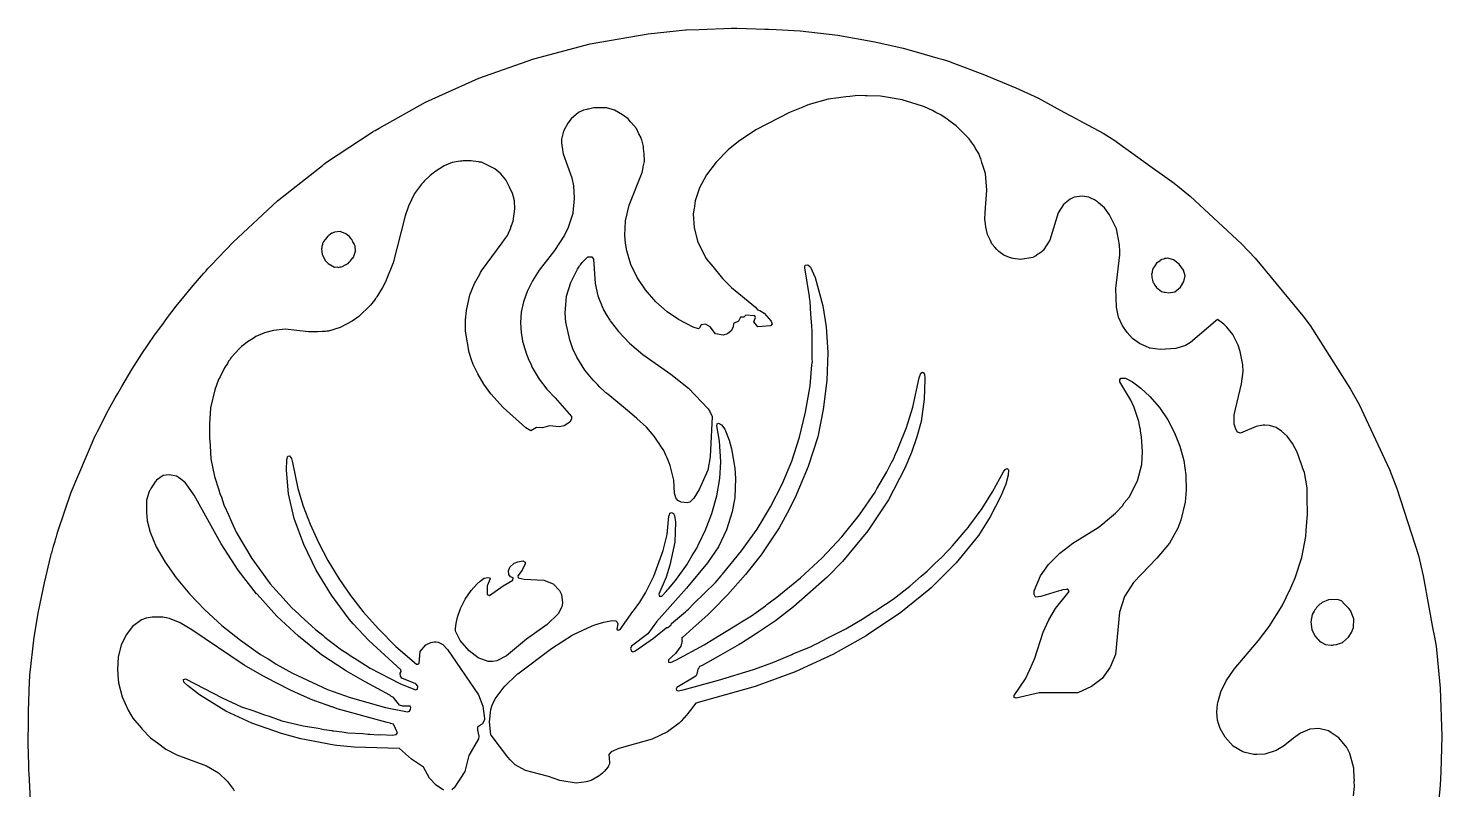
# Model space of a CAD drawing. Header units: millimetres. Extents: x 0 to 299, y 0 to 300.
# Drawn here: x 0.4 to 299.4, y 138.9 to 299.8 of the extents above; entities that cross this region are included whole.
import ezdxf

# ---------------------------------------------------------------- set-up
doc = ezdxf.new("R2010")
doc.units = ezdxf.units.MM
doc.layers.add('CUT', color=7, linetype='CONTINUOUS')

msp = doc.modelspace()

# ---------------------------------------------------------------- linework, layer by layer
at = {"layer": 'CUT'}
for points in [[(0.839, 136.686), (0.5587, 142.3455), (0.5443, 142.9104), (0.5303, 143.4619), (0.5149, 144.0631), (0.3987, 148.623), (0.4154, 153.604), (0.4261, 154.2555), (0.4302, 154.5076), (0.4351, 154.8057), (0.4458, 155.4551), (0.6626, 161.7585), (0.7294, 162.8327), (0.75, 163.0588), (1.6776, 171.0986), (2.5462, 176.5508), (3.861, 182.6163), (5.1969, 188.2898), (5.3298, 188.8546), (5.3379, 188.889), (5.3536, 188.9555), (5.7455, 190.378), (6.0593, 191.4081), (6.1475, 191.6977), (6.2515, 192.0389), (6.2616, 192.0722), (6.2622, 192.0743), (6.2677, 192.0923), (6.5393, 192.9837), (6.6749, 193.4288), (9.4697, 201.7624), (14.3311, 213.2041), (14.4348, 213.4122), (14.7597, 214.0639), (14.8909, 214.327), (15.0357, 214.6174), (17.2859, 219.055), (17.3623, 219.1899), (18.7788, 221.6894), (19.3187, 222.642), (20.1573, 224.1218), (22.2816, 227.7037), (24.3894, 230.9946), (27.116, 234.9338), (28.4122, 236.7336), (28.6211, 237.0236), (29.1857, 237.8076), (29.8395, 238.7155), (31.7183, 241.1074), (35.2896, 245.4787), (37.5452, 248.0863), (37.9325, 248.52), (38.4015, 249.0452), (38.5423, 249.2028), (39.0659, 249.7892), (43.715, 254.6277), (53.1345, 263.3594), (62.0111, 270.3658), (62.6369, 270.8549), (62.7874, 270.9653), (62.952, 271.086), (63.1478, 271.2297), (63.5194, 271.5023), (73.1593, 277.912), (73.3325, 278.013), (73.4286, 278.0691), (73.7649, 278.2652), (74.6081, 278.7571), (84.4547, 284.2094), (95.7272, 289.3043), (107.3586, 293.4098), (119.2866, 296.5189), (131.5451, 298.6525), (139.4421, 299.4807), (139.5977, 299.4926), (142.3283, 299.6152), (149.1768, 299.838), (150.3118, 299.8296), (154.3463, 299.7194), (156.2289, 299.6679), (157.0104, 299.6465), (158.5878, 299.6034), (163.6878, 299.2815), (171.6314, 298.3528), (179.4851, 297.0045), (185.482, 295.6229), (188.7352, 294.6947), (192.817, 293.53), (193.9383, 293.21), (195.0423, 292.8951), (196.3575, 292.4112), (202.3555, 290.1661), (209.3271, 287.2588), (213.964, 285.1142), (219.4792, 282.13), (222.111, 280.706), (222.6673, 280.405), (227.7578, 277.6506), (230.2641, 276.1124), (231.8761, 274.9513), (233.0967, 274.072), (237.1896, 271.1239), (242.7844, 267.0939), (246.1692, 264.3759), (257.0277, 254.2431), (259.927, 251.2408), (261.6201, 249.2048), (263.0188, 247.523), (264.3365, 245.9384), (270.0449, 239.0742), (271.602, 236.9762), (280.1353, 223.5293), (281.9048, 220.3227), (288.3634, 206.5348), (289.9022, 202.5787), (294.4652, 188.3661), (295.5029, 184.0669), (296.6955, 177.4814), (297.4764, 173.1699), (297.8468, 171.1246), (298.1974, 169.1887), (299.0702, 160.3543), (299.4009, 150.1904), (299.3153, 145.1845), (299.243, 142.6183), (299.0587, 139.8134), (298.4959, 133.7529)], [(280.7295, 137.5533), (280.9607, 139.5237), (280.909, 140.6874), (280.9291, 140.9012), (280.8847, 141.2351), (280.7865, 143.4484), (279.9467, 146.5019), (279.2981, 147.7903), (277.6377, 149.8523), (276.9713, 150.2855), (276.8834, 150.3748), (276.6788, 150.4756), (275.4244, 151.2909), (273.3984, 151.8272), (271.4669, 151.6729), (269.5226, 150.853), (268.5549, 150.1082), (268.3236, 149.9644), (265.9296, 148.0914), (264.3629, 147.1996), (261.9787, 146.415), (260.2661, 146.3124), (260.0653, 146.3231), (259.9494, 146.3293), (259.7615, 146.3392), (259.622, 146.3467), (257.8125, 146.7644), (257.3516, 146.9147), (255.309, 148.1157), (253.5938, 149.9649), (252.5503, 151.8435), (252.1998, 152.8677), (252.0004, 153.5452), (251.8788, 154.3644), (251.842, 155.298), (251.98, 156.9679), (252.1072, 157.5242), (252.6816, 159.5472), (253.8327, 161.9169), (255.5094, 164.387), (260.6754, 170.4189), (262.9254, 173.3886), (265.6564, 177.7523), (267.5126, 181.5245), (268.4066, 183.672), (269.775, 187.9903), (270.6374, 192.3978), (270.7414, 193.6795), (270.7521, 193.7418), (270.8775, 195.3578), (271.0235, 197.1583), (271.0221, 197.2227), (271.0228, 197.2309), (270.9639, 200.5876), (270.9474, 200.7396), (270.9056, 202.7069), (270.3375, 205.9085), (269.9729, 206.9467), (269.9451, 207.0818), (269.7238, 207.6561), (268.8066, 210.2678), (267.8058, 212.0965), (266.7038, 213.5893), (265.5352, 214.6986), (264.3588, 215.4293), (262.9753, 215.8853), (261.9878, 215.9256), (261.9027, 215.9374), (261.8953, 215.9359), (261.873, 215.9393), (261.8374, 215.9318), (261.6108, 215.941), (260.1587, 215.6516), (256.857, 214.2402), (256.2331, 214.4273), (255.8254, 215.0753), (255.5174, 216.1739), (255.4628, 218.1484), (257.077, 224.6626), (257.373, 227.2636), (257.3111, 228.7273), (256.7774, 231.5292), (256.3591, 232.8336), (255.191, 235.1367), (254.5596, 235.868), (253.9553, 236.6619), (253.7238, 236.8361), (253.3249, 237.298), (251.9395, 238.2967), (246.2219, 233.3839), (245.1661, 232.8077), (243.1286, 232.1486), (239.8664, 231.9594), (237.7341, 232.1944), (237.7006, 232.2061), (237.6728, 232.2159), (237.6172, 232.2354), (237.5451, 232.2607), (235.4595, 233.2078), (234.0194, 234.2728), (232.839, 235.5459), (231.8291, 237.0496), (231.0354, 238.8011), (230.5863, 240.898), (230.4923, 244.7977), (231.2794, 251.9622), (231.3276, 252.3337), (231.2922, 252.6347), (231.2679, 254.058), (230.6002, 257.4289), (229.1317, 260.4102), (228.0415, 261.8644), (226.8031, 262.9322), (226.7116, 263.0384), (226.5497, 263.1508), (226.1877, 263.463), (225.9253, 263.584), (225.7876, 263.6795), (225.3447, 263.8518), (224.7695, 264.1172), (223.3107, 264.3468), (221.6632, 264.1152), (220.7686, 263.7501), (219.368, 262.6227), (218.2853, 260.8028), (216.524, 255.0709), (215.064, 252.8758), (215.0469, 252.8565), (215.0329, 252.8407), (215.0293, 252.8366), (214.933, 252.7279), (214.6265, 252.4692), (213.6911, 251.8448), (213.6185, 251.7964), (213.5768, 251.7685), (213.4062, 251.6547), (212.8721, 251.3903), (210.2842, 250.9681), (208.7605, 251.1455), (208.0007, 251.3609), (206.7739, 251.8512), (205.689, 252.6552), (205.5175, 252.8359), (205.3687, 252.9926), (205.2653, 253.1015), (204.8457, 253.5434), (204.3051, 254.2054), (204.2645, 254.2844), (203.9503, 254.9568), (203.8875, 255.0912), (203.7988, 255.2811), (203.3322, 256.2799), (202.9269, 257.785), (202.8565, 258.499), (202.7736, 259.4918), (202.7878, 260.8738), (203.1626, 265.5932), (202.9237, 269.1135), (202.1303, 271.4518), (201.8848, 272.3044), (201.7575, 272.5506), (201.4755, 273.3818), (200.7837, 274.4348), (200.5433, 274.9001), (199.9227, 275.7454), (199.4356, 276.4869), (198.5242, 277.3986), (198.1824, 277.7716), (197.9728, 277.9501), (196.7102, 279.2131), (195.4258, 280.1198), (195.1533, 280.3519), (194.7516, 280.5957), (193.414, 281.5399), (192.3521, 282.0519), (191.711, 282.441), (189.9619, 283.2044), (189.5805, 283.3883), (185.2757, 284.7429), (180.6665, 285.4827), (177.8439, 285.5514), (177.5902, 285.5694), (177.4284, 285.5615), (175.8495, 285.6), (174.2007, 285.4045), (173.3608, 285.3637), (171.8196, 285.1223), (169.6017, 284.8595), (165.6236, 283.7529), (165.2508, 283.6006), (165.1334, 283.5676), (164.2396, 283.1875), (161.4059, 282.0299), (154.3033, 278.3898), (150.6282, 275.9096), (148.476, 274.1114), (145.9268, 271.5632), (143.8917, 268.8739), (142.4111, 266.1197), (141.4762, 263.3775), (141.2409, 261.6895), (141.2034, 261.5392), (141.2052, 261.434), (141.0854, 260.5742), (141.2299, 257.7055), (141.9801, 254.8392), (143.7633, 251.2418), (144.2575, 250.6343), (144.3554, 250.4451), (145.2002, 249.4755), (147.2743, 246.926), (149.1583, 245.0719), (154.2635, 240.8621), (154.6309, 240.3054), (155.1606, 240.1954), (156.0549, 239.6116), (157.5821, 237.9343), (157.782, 237.3612), (157.3789, 236.9041), (154.7584, 236.7284), (153.9006, 237.7659), (154.2052, 238.6982), (154.1011, 239.0235), (152.2084, 239.2065), (151.7668, 238.7639), (151.0283, 238.7869), (150.6347, 237.9255), (149.595, 237.4179), (149.5398, 236.6234), (149.099, 235.8814), (148.3383, 235.2809), (147.4196, 234.9846), (145.7753, 235.2323), (144.6665, 236.697), (143.6831, 237.2838), (142.726, 237.1709), (142.4233, 236.4869), (142.1542, 236.3382), (141.039, 236.6411), (137.9228, 238.2728), (135.543, 239.8985), (133.1799, 242.047), (130.9373, 244.5645), (129.1869, 247.1633), (127.8692, 249.8884), (127.0183, 252.7955), (126.7411, 254.4276), (126.592, 256.0263), (126.592, 256.0277), (126.592, 256.0296), (126.592, 256.0364), (126.592, 256.0538), (126.741, 259.1511), (127.5017, 262.4441), (130.2522, 269.379), (130.3789, 269.9996), (130.4864, 270.4459), (130.4918, 270.5528), (130.7209, 271.6753), (130.6904, 273.4498), (130.638, 273.7461), (130.635, 273.9404), (130.5549, 274.3274), (130.5393, 274.8548), (130.2493, 275.9454), (130.1988, 276.2313), (130.1407, 276.3542), (130.0555, 276.6746), (129.5795, 277.5398), (129.0496, 278.6594), (127.931, 279.9271), (127.8291, 280.0529), (127.7827, 280.0952), (127.2788, 280.6662), (126.1333, 281.5515), (124.3747, 282.5388), (122.7427, 283.0314), (120.0227, 283.0298), (118.931, 282.7707), (118.6648, 282.727), (118.582, 282.6879), (117.8366, 282.5109), (116.8241, 282.0197), (115.2403, 280.7179), (114.5072, 279.7997), (113.6242, 278.0613), (113.2167, 276.4267), (113.211, 275.5427), (113.2555, 275.2219), (113.2409, 275.0789), (113.39, 274.2538), (113.4815, 273.5949), (113.539, 273.429), (113.54, 273.4232), (113.5729, 273.3309), (115.3531, 268.1934), (115.7207, 266.5188), (115.9014, 263.9482), (115.9014, 263.9218), (115.9014, 263.9208), (115.9014, 263.8957), (115.9014, 263.88), (115.605, 260.8436), (115.5782, 260.6958), (114.6377, 257.7279), (113.8622, 256.1163), (111.7097, 252.858), (108.4952, 248.679), (107.0592, 246.4224), (106.5271, 245.3465), (106.489, 245.2864), (106.4547, 245.2001), (105.9591, 244.1977), (105.145, 241.9918), (104.6758, 239.8349), (104.5018, 237.6756), (104.6533, 235.465), (104.81, 234.6734), (104.949, 233.7257), (105.0881, 233.2685), (105.0977, 233.2205), (105.1818, 232.9609), (105.7871, 230.9718), (105.9395, 230.6225), (106.1247, 230.0509), (106.8184, 228.5715), (106.8755, 228.4766), (107.0144, 228.158), (108.4513, 225.6435), (110.1276, 223.5182), (111.8743, 221.6955), (115.2901, 217.7911), (115.3304, 217.1844), (114.9408, 216.545), (113.7609, 215.7779), (112.711, 215.5863), (110.6491, 215.8249), (109.1532, 215.4099), (107.9035, 215.4339), (106.7345, 214.7486), (105.652, 215.3653), (100.8561, 219.6516), (98.2179, 222.5349), (96.7408, 224.588), (95.4756, 226.7603), (94.5396, 228.7659), (94.1812, 229.7403), (93.6481, 231.3138), (92.8822, 235.7938), (92.8786, 235.9055), (92.8773, 235.9476), (92.872, 236.1114), (92.8636, 236.3738), (92.8853, 238.2107), (93.0703, 240.1496), (93.8286, 243.4744), (94.8238, 245.8649), (95.8986, 247.8662), (96.0956, 248.21), (96.2926, 248.5539), (100.6729, 254.4662), (101.1178, 255.16), (101.8059, 256.0566), (102.4645, 257.6431), (102.4517, 257.741), (102.4943, 257.8507), (102.5874, 258.0504), (102.6068, 258.1401), (102.9754, 259.0884), (103.3579, 261.6834), (103.243, 263.358), (103.1188, 263.8743), (103.1194, 263.9147), (103.0848, 264.0156), (102.8619, 264.9416), (102.1985, 266.2683), (102.1716, 266.3429), (102.1389, 266.3875), (101.4242, 267.8168), (100.3699, 269.047), (99.1093, 270.1024), (96.279, 271.5434), (95.8286, 271.5697), (95.6544, 271.6245), (94.498, 271.728), (94.1229, 271.8), (92.4265, 271.8), (92.142, 271.7463), (92.1361, 271.7457), (91.8122, 271.7411), (91.3456, 271.6531), (90.0513, 271.5015), (88.3871, 270.7693), (86.3749, 269.515), (86.0609, 269.2241), (85.3963, 268.7472), (84.1338, 267.5389), (83.924, 267.2445), (83.5485, 266.8967), (82.0701, 264.8811), (80.838, 262.2368), (80.1538, 260.1818), (77.6118, 250.2833), (76.1243, 246.5611), (76.0324, 246.3496), (76.0036, 246.2833), (75.9779, 246.2242), (75.9705, 246.2073), (75.3395, 245.0535), (74.1296, 243.0687), (74.0685, 242.9825), (73.9668, 242.8389), (73.8856, 242.7242), (73.6268, 242.3588), (72.7963, 241.3281), (70.3077, 238.9064), (68.9429, 237.9385), (66.3457, 236.5652), (63.9285, 235.8215), (63.724, 235.7928), (63.5286, 235.7793), (63.2815, 235.7622), (62.6007, 235.7153), (61.6684, 235.6509), (59.6581, 235.6711), (54.7522, 236.2388), (52.2654, 235.9777), (50.4008, 235.4473), (48.5417, 234.6659), (48.0022, 234.2961), (46.7893, 233.5826), (46.0045, 232.9266), (45.483, 232.5691), (45.2337, 232.2822), (44.9886, 232.0774), (43.3465, 230.2224), (43.0325, 229.7501), (42.7827, 229.4627), (42.5114, 228.9663), (41.929, 228.0902), (40.9806, 226.165), (40.6575, 225.5737), (39.8577, 223.4366), (38.915, 219.5793), (38.705, 216.1319), (38.756, 214.9956), (38.7349, 213.7744), (38.7693, 213.3434), (38.7674, 213.0946), (38.8253, 212.6414), (38.9089, 211.5924), (39.034, 208.8072), (39.8009, 205.1205), (40.7437, 202.2659), (40.9334, 201.5159), (41.2553, 200.7167), (41.7827, 199.1194), (42.8069, 196.8636), (43.168, 195.9671), (43.4789, 195.3836), (44.4096, 193.3338), (47.6924, 187.7568), (51.6029, 182.4167), (53.5065, 180.2998), (53.6027, 180.1794), (53.7865, 179.9884), (56.1091, 177.4054), (57.7274, 175.8939), (58.1402, 175.465), (58.7947, 174.897), (61.1265, 172.719), (62.6795, 171.5255), (63.1259, 171.1381), (64.0819, 170.4478), (66.6784, 168.4525), (68.1187, 167.5329), (68.4967, 167.26), (69.9559, 166.36), (72.7086, 164.6025), (79.0301, 161.3234), (82.3148, 159.9909), (82.7366, 160.1103), (82.7861, 160.7388), (82.3674, 161.2784), (79.3943, 162.4464), (79.151, 162.8867), (79.1034, 163.5262), (79.249, 163.8641), (79.2078, 164.2179), (72.4442, 170.4142), (69.1572, 173.9329), (68.2502, 174.9372), (64.5241, 179.9822), (61.3102, 185.2654), (58.6662, 190.6995), (56.6679, 196.1822), (55.4465, 201.4254), (55.0201, 206.43), (55.1165, 208.6999), (55.3325, 209.3679), (55.6624, 209.465), (56.0997, 208.9239), (56.3281, 208.0703), (57.4424, 202.5701), (58.5745, 198.8486), (60.0082, 194.9985), (61.7678, 191.1525), (63.7983, 187.3019), (66.0684, 183.5098), (68.5463, 179.8989), (71.2317, 176.4682), (74.4811, 172.8618), (78.1879, 169.1555), (82.5307, 165.4277), (82.8598, 165.4062), (83.0907, 165.6511), (83.3324, 168.1219), (84.4997, 169.4763), (85.5487, 170.0165), (86.2809, 170.1292), (86.6808, 170.1606), (87.1338, 170.0979), (88.0957, 169.5748), (89.0484, 168.5266), (95.6399, 158.9384), (96.5335, 156.5378), (96.9027, 153.9545), (96.8978, 153.8373), (96.897, 153.8184), (96.8968, 153.8138), (96.8927, 153.7174), (96.4628, 152.8349), (95.4423, 152.0695), (95.4055, 151.4823), (95.7276, 150.2324), (95.66, 149.6389), (93.5916, 146.1262), (92.7472, 142.6988), (90.4801, 139.3081), (90.0139, 138.8202)], [(88.2511, 138.7782), (86.6588, 139.8252), (85.25, 141.3039), (84.0239, 143.625), (81.4486, 145.3391), (78.9286, 147.611), (69.3117, 147.905), (65.6743, 148.2476), (65.0852, 148.3115), (58.0318, 149.6146), (53.9935, 150.7294), (47.6925, 152.9203), (42.206, 155.4685), (36.6349, 158.9309), (34.0622, 160.875), (33.3371, 161.6448), (33.2415, 162.1995), (33.638, 162.3166), (41.3926, 158.3052), (45.5039, 156.4151), (48.0932, 155.5188), (50.3668, 154.6859), (51.3445, 154.3934), (54.0155, 153.4688), (58.5468, 152.3584), (61.7221, 151.8676), (63.0039, 151.5862), (64.5974, 151.3749), (64.7358, 151.3472), (64.9915, 151.3227), (66.7935, 151.0837), (67.9919, 150.8985), (71.1929, 150.7267), (72.2156, 150.6284), (72.6286, 150.6346), (74.4428, 150.5093), (74.8599, 150.5299), (77.4776, 150.3893), (78.204, 150.5301), (78.4797, 150.8785), (77.6925, 152.6994), (77.0062, 152.8894), (76.9734, 152.9153), (76.3141, 153.081), (65.7457, 156.0064), (64.901, 156.2935), (64.8743, 156.3026), (64.8632, 156.3064), (64.654, 156.3774), (64.6099, 156.3924), (63.6434, 156.721), (63.542, 156.7555), (63.42, 156.7969), (61.0001, 157.6737), (60.9935, 157.6762), (60.9826, 157.6803), (60.8743, 157.7209), (60.6011, 157.8234), (56.9147, 159.4481), (55.5571, 160.0824), (50.7595, 162.5202), (49.3887, 163.3003), (46.0541, 165.2341), (34.997, 172.6647), (32.5492, 174.1261), (30.2707, 175.0993), (28.886, 175.3553), (28.6274, 175.3552), (28.6208, 175.3565), (28.5835, 175.3551), (26.5913, 175.354), (25.3675, 175.1563), (24.3817, 174.7699), (22.4746, 173.3649), (21.0753, 171.6187), (20.0353, 169.4091), (19.4234, 166.9641), (19.2497, 164.2817), (19.3389, 163.3397), (19.339, 163.1889), (19.371, 163.0007), (19.5159, 161.4711), (20.2673, 158.5409), (21.5093, 155.6752), (22.5358, 154.0074), (24.2755, 151.9405), (24.4805, 151.6791), (26.2831, 149.8766), (27.7561, 148.7915), (29.4913, 147.4639), (31.8522, 146.2676), (38.0955, 143.9381), (40.6464, 142.4284), (42.5332, 140.6313), (43.8143, 138.8991), (43.9659, 138.6443)]]:
    msp.add_lwpolyline(points, dxfattribs=at)
for points in [[(69.0296, 251.2672), (69.1735, 251.4321), (69.5899, 252.7178), (69.5291, 253.7742), (69.3917, 254.0545), (69.3703, 254.2584), (69.0659, 254.7199), (69.0012, 254.852), (68.9813, 254.9215), (68.9377, 254.9815), (68.8449, 255.1712), (68.6846, 255.3302), (68.4515, 255.6512), (68.4061, 255.72), (67.8992, 256.1094), (67.6002, 256.4061), (66.3613, 256.8909), (65.1709, 256.7634), (64.7323, 256.5064), (64.6477, 256.4992), (64.3658, 256.2917), (63.964, 256.0563), (63.8265, 255.8949), (63.6351, 255.7541), (63.6074, 255.7132), (63.5984, 255.7069), (63.2055, 255.1659), (62.8513, 254.7499), (62.7292, 254.4172), (62.6579, 254.312), (62.6195, 254.1182), (62.471, 253.7135), (62.4852, 253.4409), (62.4447, 253.2366), (62.5291, 252.5959), (62.5562, 252.0759), (63.2205, 250.7679), (63.8452, 250.0835), (65.2103, 249.3709), (65.7783, 249.3763), (66.0445, 249.2916), (66.3594, 249.3818), (66.6585, 249.3846), (66.9852, 249.5608), (67.022, 249.5714), (67.0934, 249.6193), (67.5823, 249.883), (67.7182, 249.9141), (67.846, 250.0253), (67.8633, 250.0346), (67.8778, 250.0407), (67.8828, 250.0451), (68.0352, 250.1273), (68.2508, 250.3745), (68.34, 250.4543), (68.4008, 250.495), (68.4394, 250.5416), (68.519, 250.6109), (68.5596, 250.6866), (69.0212, 251.2435)], [(116.4465, 230.3198), (115.6286, 232.0727), (114.9512, 233.9515), (114.1385, 237.729), (113.9894, 239.6107), (114.2626, 243.1955), (115.1649, 246.0886), (116.5538, 248.9033), (116.8406, 249.3383), (116.9913, 249.5421), (117.1072, 249.6989), (117.2255, 249.8591), (117.5618, 250.314), (118.7866, 251.5196), (119.5955, 251.5254), (119.9425, 251.0382), (120.3098, 245.8819), (120.8966, 243.2472), (121.9203, 240.6699), (122.0199, 240.4989), (122.0812, 240.3458), (122.8095, 239.1437), (123.3978, 238.1341), (123.5143, 237.9807), (123.5467, 237.9271), (123.7013, 237.7342), (125.2393, 235.708), (127.617, 233.2685), (130.4196, 230.9084), (136.361, 226.7055), (140.031, 223.7479), (144.217, 219.387), (144.5844, 218.8615), (145.0689, 217.7748), (144.6416, 209.2293), (144.1581, 206.4106), (142.307, 202.3665), (141.2029, 200.5049), (140.3417, 199.6756), (139.7684, 199.5412), (138.5394, 199.6983), (137.8351, 200.0067), (137.3735, 200.5904), (137.1008, 201.5452), (136.9449, 204.2993), (136.2039, 207.4241), (135.9605, 207.9783), (135.5503, 209.0526), (135.2441, 209.6093), (134.8272, 210.5584), (134.2193, 211.4718), (133.8893, 212.0715), (133.4954, 212.5595), (132.8113, 213.5875), (131.1498, 215.4896), (129.1219, 217.3693), (127.5505, 218.6543), (124.2438, 221.4126), (122.9892, 222.4591), (122.5983, 222.7852), (122.3095, 223.0261), (121.3041, 223.9648), (120.7848, 224.53), (120.6752, 224.6493), (120.5021, 224.8377), (119.927, 225.4636), (118.1523, 227.5667)], [(238.7032, 249.6214), (238.6371, 249.5565), (238.6101, 249.491), (238.321, 249.0861), (238.1778, 248.4423), (238.1348, 248.3377), (238.1291, 248.2232), (238.0392, 247.8185), (238.0931, 247.489), (238.076, 247.1403), (238.2368, 246.6123), (238.2953, 246.255), (238.3928, 246.0995), (238.4115, 246.0381), (238.7299, 245.562), (239.0622, 245.0323), (240.1433, 244.1972), (240.6854, 244.0881), (240.8058, 244.0357), (240.9999, 244.0248), (241.6027, 243.9035), (242.9195, 244.1399), (244.1399, 245.0925), (244.8551, 246.315), (245.0972, 247.4886), (244.7745, 248.7174), (243.889, 249.9633), (243.3217, 250.405), (243.2797, 250.4472), (243.2512, 250.4599), (242.6647, 250.9166), (241.495, 251.2612), (241.0815, 251.1709), (240.7905, 251.1633), (240.5863, 251.0628), (240.2171, 250.9822), (239.8569, 250.7221), (239.8365, 250.7172), (239.7846, 250.6698), (239.7773, 250.6646), (239.7553, 250.6537), (239.7357, 250.6345), (239.0973, 250.1735)], [(125.1243, 173.979), (124.9282, 172.8386), (125.2071, 172.5939), (125.5908, 172.7222), (128.3053, 176.5185), (128.3723, 176.5921), (128.4133, 176.6696), (129.7406, 178.5258), (130.9352, 180.4688), (132.7194, 184.0393), (134.7139, 189.4603), (135.5468, 192.8286), (135.9132, 196.7067), (135.9277, 196.7505), (135.9634, 196.8582), (136.0113, 197.0023), (136.1054, 197.2859), (136.1379, 197.3496), (136.4637, 197.5051), (136.864, 197.2871), (137.0848, 196.8596), (137.3359, 195.439), (137.1849, 191.1816), (136.133, 186.3743), (135.3171, 183.8369), (133.8037, 180.1909), (133.8977, 179.8), (134.4504, 179.7981), (135.3208, 180.7935), (135.6265, 181.124), (135.8123, 181.3557), (137.3402, 183.1032), (139.7144, 186.4385), (140.871, 188.3896), (141.2221, 188.9215), (141.4741, 189.4071), (141.7998, 189.9566), (142.3504, 191.0961), (142.8911, 192.1383), (143.1184, 192.6855), (143.5568, 193.5929), (144.9754, 197.2871), (146.0473, 201.0038), (146.6748, 204.665), (146.9148, 208.1752), (146.6199, 212.5235), (146.0789, 215.7926), (146.1357, 216.1973), (146.4403, 216.3918), (147.056, 216.0422), (147.7155, 215.1099), (148.6671, 212.7924), (149.1894, 210.9183), (149.8502, 206.8239), (150, 204.6828), (149.8767, 200.6389), (149.3065, 197.6091), (148.074, 193.8186), (146.4061, 190.24), (144.0577, 186.8085), (139.6202, 181.4716), (133.2611, 174.3968), (131.4616, 171.8157), (127.9903, 169.2402), (127.8008, 168.7088), (128.0094, 168.143), (128.3186, 168.003), (128.7296, 168.1604), (132.6589, 170.91), (135.3375, 173.1166), (135.4257, 173.1548), (135.6614, 173.1989), (136.4097, 173.7078), (136.4954, 173.999), (138.5829, 175.7901), (139.4456, 176.5008), (139.6855, 176.7362), (140.073, 177.0687), (141.138, 178.1613), (145.7491, 182.6856), (146.9412, 184.1152), (146.9635, 184.1381), (147.2204, 184.45), (151.3062, 189.3501), (154.5912, 193.9808), (157.4127, 198.6436), (159.8732, 203.4452), (161.901, 208.3389), (163.5629, 213.4135), (164.8481, 218.6986), (165.8081, 224.2778), (166.1512, 228.6752), (166.284, 229.4152), (166.223, 229.8424), (166.2153, 231.4517), (166.2528, 232.0962), (166.2033, 233.9946), (166.1942, 235.8958), (166.128, 236.8811), (166.1047, 237.7742), (165.9587, 239.3994), (165.7768, 242.1051), (165.6413, 242.9322), (165.6253, 243.1101), (164.6375, 249.1926), (164.6387, 249.3274), (164.766, 249.7454), (165.2989, 249.8682), (165.7511, 249.4942), (165.865, 249.3331), (166.8634, 247.165), (168.4627, 241.2021), (169.1873, 236.734), (169.5169, 231.2917), (169.3061, 225.349), (168.5849, 219.2554), (167.4118, 213.4863), (165.4062, 207.1702), (162.6157, 200.6267), (160.9575, 197.3702), (159.215, 194.2469), (155.4438, 188.5001), (152.1381, 184.3516), (148.4116, 180.1147), (145.1385, 176.8168), (144.1902, 175.8959), (141.0072, 173.0303), (138.7643, 171.0803), (138.7545, 171.0312), (138.6847, 171.0138), (138.6847, 170.4749), (138.6994, 170.4533), (138.408, 169.2473), (137.2978, 167.6839), (135.8191, 166.3463), (135.8517, 165.8556), (136.234, 165.7438), (137.3851, 166.2881), (143.3979, 169.5184), (145.4264, 170.7635), (150.84, 174.0611), (151.2434, 174.3344), (153.3937, 175.6544), (156.3357, 177.7836), (156.4995, 177.8946), (156.6502, 178.0113), (158.7825, 179.5546), (163.7712, 183.6461), (168.3409, 187.9161), (172.4919, 192.3643), (176.2243, 196.991), (179.5382, 201.7957), (179.9166, 202.4776), (182.0461, 206.0926), (182.9269, 207.9022), (183.4836, 208.9052), (183.8821, 209.8644), (184.1975, 210.5122), (184.5464, 211.4629), (186.2035, 215.4508), (187.5462, 219.7799), (188.8354, 225.921), (189.1899, 226.8983), (189.5652, 227.1124), (189.6024, 227.0941), (189.6328, 227.0791), (189.6408, 227.0751), (189.6848, 227.0534), (189.9716, 226.7088), (189.9821, 226.6839), (190.0016, 226.5155), (190.0389, 226.058), (190.0415, 226.0267), (190.0483, 225.9433), (190.075, 225.6171), (189.9311, 221.4325), (189.2712, 216.7206), (188.3917, 213.4452), (187.2488, 210.1396), (185.8465, 206.8277), (182.354, 200.1437), (178.0006, 193.6005), (172.627, 187.118), (169.4146, 183.8165), (162.2769, 177.5496), (158.4356, 174.6094), (154.4489, 171.882), (151.0636, 169.7511), (151.0288, 169.7313), (150.9666, 169.6957), (150.7951, 169.5978), (146.8247, 167.3296), (142.9446, 165.1552), (142.4246, 164.8987), (142.249, 164.6106), (142.249, 164.5894), (142.056, 164.3873), (141.8523, 163.3316), (141.5793, 162.8954), (137.6169, 160.467), (137.4615, 160.2142), (137.5529, 159.8955), (137.8566, 159.7626), (138.9098, 159.9936), (146.4114, 162.0261), (153.8454, 164.2949), (157.9219, 165.7934), (161.7985, 167.4174), (161.9274, 167.4675), (162.158, 167.568), (165.8426, 169.1116), (166.7765, 169.5804), (167.2611, 169.7916), (169.521, 170.9581), (173.329, 172.8697), (176.8268, 174.9021), (179.2148, 176.4573), (179.7463, 176.7792), (180.1398, 177.0597), (183.3341, 179.1401), (186.9158, 181.8852), (189.2717, 184.0336), (190.5281, 185.0793), (192.1249, 186.6353), (193.7119, 188.0825), (194.6708, 189.1162), (195.2082, 189.6398), (195.8765, 190.4158), (196.7858, 191.3961), (198.3217, 193.2554), (199.2963, 194.387), (199.5356, 194.7248), (199.6078, 194.8121), (202.1732, 198.3013), (204.395, 201.8141), (206.6787, 206.0756), (207.0293, 206.5769), (207.4551, 206.7806), (207.769, 206.493), (207.705, 205.3798), (207.158, 203.4412), (206.141, 200.9588), (203.8881, 196.5712), (201.4287, 192.6405), (196.7161, 186.8736), (191.3652, 181.5518), (191.0033, 181.2345), (190.9709, 181.2061), (190.905, 181.1483), (190.8823, 181.1284), (184.9531, 176.3129), (178.154, 171.7325), (177.6223, 171.4224), (170.6142, 167.4821), (162.6373, 163.7921), (154.1526, 160.6627), (141.5984, 157.1862), (139.9195, 154.9815), (139.1907, 154.1444), (139.1776, 154.1294), (138.9783, 153.9005), (138.5063, 153.3583), (138.1225, 152.9754), (135.6095, 151.0905), (132.3967, 149.5888), (125.3239, 147.5599), (123.7379, 146.8999), (123.1772, 146.337), (123.3499, 144.6328), (123.351, 144.6032), (123.3523, 144.5665), (123.3532, 144.5428), (123.3536, 144.5293), (123.317, 144.3557), (123.2124, 144.0815), (123.1571, 143.9366), (123.0811, 143.7374), (123.0802, 143.7352), (122.2312, 142.7456), (121.8689, 142.3721), (121.1859, 141.7942), (119.4478, 140.8352), (118.4136, 140.5117), (116.3185, 140.2723), (112.8381, 140.7932), (110.4238, 141.6657), (105.616, 142.9715), (103.3691, 144.1322), (102.4898, 145.0685), (102.4443, 145.117), (102.35, 145.2175), (101.8618, 145.7373), (98.3216, 150.3867), (98.2778, 150.4794), (97.9445, 153.2442), (98.2482, 155.8373), (98.5394, 156.7782), (99.1536, 158.0591), (100.8289, 160.3659), (101.1788, 160.7629), (103.6991, 163.1805), (103.7775, 163.247), (103.8919, 163.3441), (103.9343, 163.3801), (103.9496, 163.3932), (111.0514, 168.7584), (115.4767, 171.5464), (115.7169, 171.6905), (119.7136, 173.5555), (120.4868, 173.7968), (120.7703, 173.8852), (120.9729, 173.9484), (122.181, 174.3255), (123.8952, 174.6636), (124.6809, 174.5652), (124.9881, 174.3183)], [(214.5564, 184.0626), (216.2119, 186.455), (218.6006, 188.901), (221.373, 190.9791), (226.7036, 194.2743), (227.2678, 194.7434), (227.3311, 194.7831), (228.1379, 195.4627), (228.279, 195.5622), (228.6756, 195.9138), (230.3832, 197.3337), (230.4444, 197.4054), (230.5047, 197.4562), (231.8397, 198.9132), (232.2239, 199.4896), (233.3007, 200.7508), (235.0614, 204.1519), (235.943, 207.6376), (236.0893, 210.3036), (235.9094, 213.4824), (235.6919, 214.6532), (235.6697, 215.0014), (235.5367, 215.4887), (235.3149, 216.6829), (234.315, 219.6829), (233.6206, 221.1915), (231.3109, 225.1293), (231.2792, 225.5214), (231.5159, 225.8487), (232.5386, 225.8707), (233.9993, 225.0942), (235.7826, 223.763), (237.6707, 221.9949), (239.6835, 219.6832), (241.4602, 217.0794), (242.8868, 214.3451), (244.0051, 211.4803), (244.8283, 208.4897), (245.2784, 205.3773), (245.331, 202.2045), (245.0942, 199.6979), (244.1859, 195.8363), (243.5473, 194.1397), (241.7887, 191.0242), (239.1545, 187.8513), (234.1695, 182.6586), (232.2835, 179.7507), (231.2654, 176.4317), (230.3884, 167.4337), (229.2453, 164.7571), (227.58, 162.4195), (225.3457, 160.6772), (222.3924, 159.3737), (214.2196, 159.3417), (209.3484, 158.2317), (208.9469, 158.3831), (208.9383, 158.7871), (211.3262, 162.3382), (212.3732, 164.3998), (213.3253, 166.6927), (215.0865, 172.156), (216.2594, 174.8054), (217.6965, 177.1615), (220.6215, 180.7809), (220.3365, 181.2506), (220.2008, 181.233), (220.1937, 181.2422), (219.9627, 181.2022), (219.2388, 181.1085), (218.998, 181.0351), (218.9102, 181.0199), (218.2822, 180.817), (214.6274, 179.7031), (213.4776, 179.6018), (213.1642, 180.1379), (213.1954, 180.9055)], [(33.5791, 203.7987), (33.3989, 203.9386), (33.3761, 203.9715), (32.9473, 204.2889), (31.9088, 205.0947), (31.8386, 205.1097), (31.8182, 205.1247), (30.2343, 205.4643), (30.208, 205.4575), (30.1805, 205.4634), (28.9699, 205.2884), (27.4984, 204.2904), (27.3389, 204.043), (27.2289, 203.9608), (26.7461, 203.1921), (26.6519, 203.1105), (26.4636, 202.7423), (26.0815, 202.1339), (26.0657, 202.0688), (25.9707, 201.9213), (25.4431, 200.1177), (25.3843, 197.5339), (25.5597, 195.7325), (26.1862, 193.3117), (27.4714, 190.2123), (29.3428, 186.9776), (31.6971, 183.642), (34.4816, 180.2947), (37.7529, 176.9031), (41.3649, 173.6204), (45.2879, 170.4701), (49.4972, 167.484), (50.9708, 166.6489), (51.1416, 166.527), (51.5157, 166.3266), (52.8422, 165.4523), (56.2732, 163.5423), (57.201, 163.1184), (57.3606, 163.0279), (63.7171, 160.0734), (68.489, 158.3433), (75.9417, 156.2259), (80.6068, 155.3565), (81.0673, 155.5043), (81.2819, 155.8189), (81.3588, 156.2804), (81.1852, 156.5674), (79.6361, 156.5267), (78.9523, 156.763), (77.6308, 158.3412), (77.1168, 158.6306), (76.9, 158.8714), (71.6527, 161.7075), (67.7086, 163.9283), (62.4529, 167.4221), (57.534, 171.315), (52.9719, 175.5789), (48.7904, 180.207), (48.7446, 180.2609), (48.7394, 180.2671), (48.738, 180.2688), (48.711, 180.3005), (44.83, 185.3073), (41.1827, 190.8832), (35.4811, 201.1526)], [(113.4192, 178.391), (113.251, 177.5696), (112.4684, 176.0511), (110.1445, 173.7881), (105.8027, 170.6733), (101.5453, 167.1764), (99.5323, 166.144), (98.5959, 165.9563), (97.6711, 166.0144), (95.581, 166.7691), (93.6775, 168.2198), (91.7767, 170.4284), (90.771, 172.408), (90.7692, 172.6118), (90.7968, 173.1604), (90.8122, 173.2971), (90.8174, 173.3432), (90.8411, 173.554), (90.8895, 173.984), (91.186, 175.3179), (91.8608, 177.2163), (92.8335, 179.1567), (94.1199, 181.0115), (95.309, 182.3293), (96.0268, 182.9661), (96.8242, 183.5891), (97.6358, 183.7344), (97.9709, 183.6703), (98.1237, 183.4323), (97.4887, 181.9723), (97.4401, 180.1365), (97.9662, 179.9504), (100.8869, 181.9981), (102.8885, 183.1419), (102.9383, 183.662), (102.4425, 183.8802), (102.0492, 184.3859), (102.0176, 185.1383), (102.2469, 185.8936), (103.1633, 186.7439), (103.9817, 187.0852), (105.0223, 187.2342), (105.4986, 187.0131), (105.5338, 186.5931), (104.8597, 185.2746), (103.945, 184.1177), (104.0128, 183.6589), (105.3001, 183.4083), (109.4582, 183.1667), (111.4192, 182.3667), (112.7771, 181.0001), (113.1782, 180.1199)], [(279.6914, 177.2358), (279.5069, 177.4195), (279.4691, 177.4957), (279.0675, 177.8568), (278.9053, 178.0182), (278.1758, 178.781), (277.3478, 179.0993), (275.4606, 179.0291), (274.1179, 178.48), (273.8044, 178.2049), (273.6365, 178.1194), (273.3514, 177.8073), (272.9008, 177.4119), (272.7418, 177.1401), (272.549, 176.929), (272.432, 176.6105), (272.0134, 175.8948), (271.6916, 174.35), (271.8964, 172.7616), (272.5575, 171.3871), (273.0323, 170.8732), (273.1089, 170.7573), (273.2845, 170.6003), (273.5068, 170.3597), (273.6336, 170.2882), (273.8842, 170.0642), (274.806, 169.5964), (275.9904, 169.4061), (276.1512, 169.4266), (276.2763, 169.4028), (276.323, 169.421), (276.5105, 169.4725), (277.1221, 169.5505), (277.7639, 169.8171), (278.3759, 169.9854), (279.6756, 171.1354), (280.3132, 172.0776), (280.7574, 173.1939), (280.8377, 175.0169), (280.1099, 176.7588), (279.7277, 177.1584)]]:
    msp.add_lwpolyline(points, close=True, dxfattribs=at)

doc.saveas('drawing.dxf')
